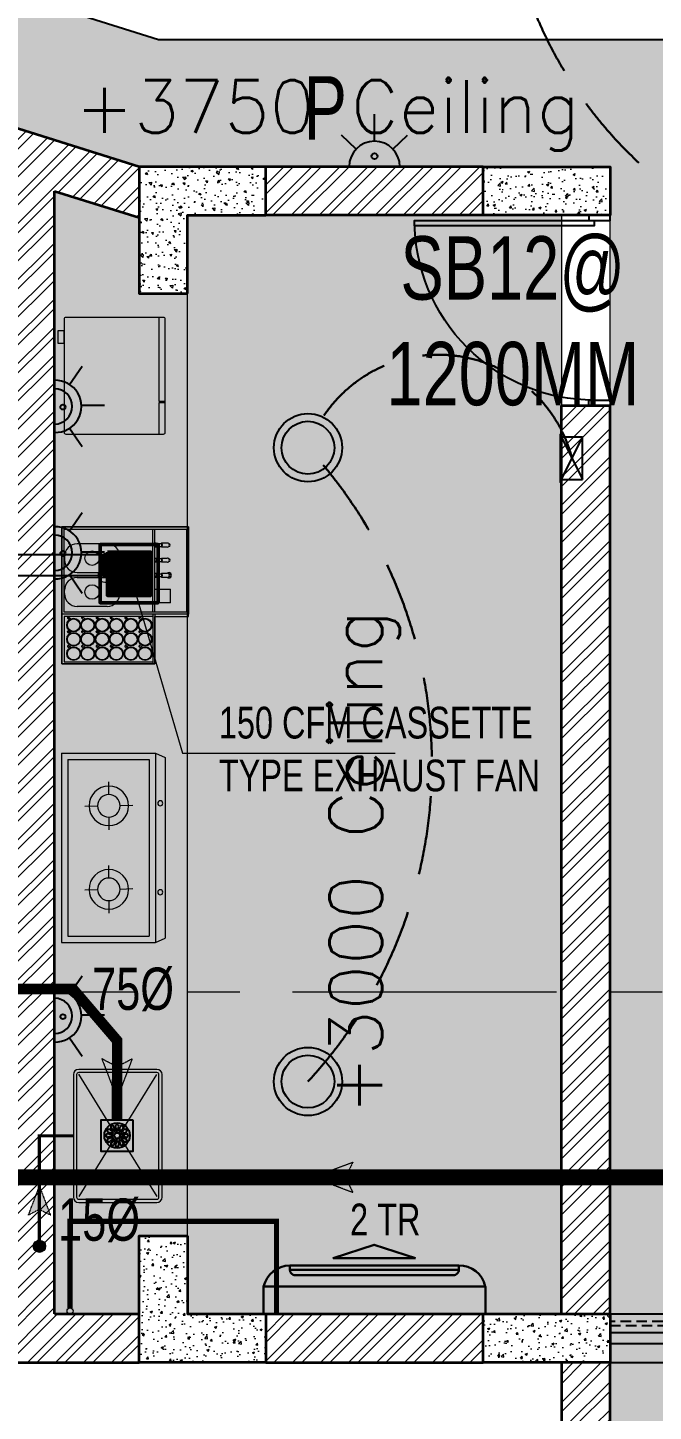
# Model space of a CAD drawing. Header units: millimetres. Extents: x -154478 to 73967, y -24076 to 107303.
# Drawn here: x -56098 to -53135, y 41047 to 47595 of the extents above; entities that cross this region are included whole.
import ezdxf

# ---------------------------------------------------------------- set-up
doc = ezdxf.new("R2010")
doc.units = ezdxf.units.MM
doc.header["$MEASUREMENT"] = 0
for name, pattern in [('CENTERX2', [4, 2.5, -0.5, 0.5, -0.5]), ('DASHED', [0.75, 0.5, -0.25]), ('DASHED2', [0.375, 0.25, -0.125]), ('HIDDEN', [0.375, 0.25, -0.125])]:
    doc.linetypes.add(name, pattern=pattern)
for name, color, linetype, lineweight in [('A--DOOR', 8, 'Continuous', 25), ('A--FURNITURE', 8, 'Continuous', 9), ('AB-HVAC-CASSETTE EXHAUST', 8, 'Continuous', 30), ('CA-ANNO-DIMS', 8, 'Continuous', 15), ('CA-ANNO-TEXT', 8, 'Continuous', 20), ('CA-COLUMN', 8, 'Continuous', 35), ('CA-ELEVATION', 8, 'Continuous', 15), ('CA-GLAZ', 8, 'Continuous', 25), ('CA-HATCH', 8, 'Continuous', 5), ('CA-WALL-EXTR', 8, 'Continuous', 35), ('E_CONTROL', 92, 'HIDDEN', 30), ('HVAC-VENTILATION', 1, 'Continuous', 50), ('M-EQPM', 150, 'Continuous', 30), ('M_DETAIL', 7, 'Continuous', 9), ('M_REF PIPE', 30, 'Continuous', 9), ('P_GRAVITY WATER PIPE', 140, 'DASHED2', 30), ('P_SWP', 30, 'Continuous', 0), ('P_WWP', 84, 'Continuous', 0), ('Railing', 8, 'Continuous', 15)]:
    doc.layers.add(name, color=color, linetype=linetype, lineweight=lineweight)
for name, color, linetype in [('AB-HVAC PVC EXHAUST PIPE', 8, 'Continuous'), ('E_LEGEND', 10, 'Continuous'), ('P_TRAP', 7, 'Continuous'), ('RCP', 5, 'Continuous')]:
    doc.layers.add(name, color=color, linetype=linetype)
doc.styles.add('A-TEXT', font='swisscl.ttf')
doc.styles.add('FIRE TEXT', font='swisscl.ttf')
doc.styles.add('ISO STANDARD', font='simplex.shx')
doc.dimstyles.new('ISO STANDARD', dxfattribs={"dimscale": 100, "dimtxt": 1.25, "dimasz": 1, "dimexe": 0.5, "dimexo": 0.75, "dimgap": 0.25, "dimtad": 0, "dimzin": 9, "dimdsep": 46, "dimtxsty": 'ISO STANDARD', "dimblk": 'OBLIQUE', "dimcen": 0.09, "dimdle": 0.25, "dimclrd": 256, "dimclre": 256, "dimclrt": 256, "dimadec": 0, "dimazin": 2, "dimtfac": 0.09, "dimtofl": 0, "dimtmove": 2, "dimatfit": 0, "dimfxl": 187.5, "dimtolj": 1, "dimtzin": 0, "dimlwd": 9, "dimlwe": 9, "dimarcsym": 2})
pattern_1 = [(45, (34213.11, -5032.12), (-66.29126, 66.29126), []), (45, (34257.31, -5032.12), (-66.29126, 66.29126), [])]

# ---------------------------------------------------------------- blocks, each defined once
blk = doc.blocks.new('C1 - 600 X 230')
at = {"layer": 'CA-HATCH'}
h = blk.add_hatch(dxfattribs=at)
h.set_pattern_fill('AR-CONC', color=256, scale=15, style=0)
h.set_pattern_definition([(50, (-125448.86, -48673.49), (107.58903, -9.41282), [11.25, -123.75]), (355, (-125448.86, -48673.49), (-20.8127, 112.82882), [9, -99]), (100.451444, (-125439.9, -48674.27), (86.77633, 103.416), [9.56103, -105.17132]), (46.1842, (-125448.86, -48643.49), (160.0862, -24.82789), [16.875, -185.625]), (96.63564, (-125435.52, -48645.56), (140.1993, 146.11779), [14.34155, -157.75706]), (351.18416, (-125448.86, -48643.49), (140.1993, 146.1178), [13.5, -148.5]), (21, (-125433.86, -48650.99), (89.53606, -60.392834), [11.25, -123.75]), (326, (-125433.86, -48650.99), (36.4973, 108.77251), [9, -99]), (71.451445, (-125426.4, -48656.02), (126.03336, 48.37967), [9.56103, -105.17132]), (37.5, (-125448.863, -48673.488), (1.823978, 49.934078), [0, -97.8, 0, -100.5, 0, -99.375]), (7.5, (-125448.86, -48673.49), (39.46043, 59.161757), [0, -57.3, 0, -95.55, 0, -37.875]), (327.5, (-125482.312, -48673.488), (80.073365, -3.383231), [0, -37.5, 0, -117, 0, -155.25]), (317.5, (-125497.31, -48673.49), (87.477925, 15.015747), [0, -48.75, 0, -77.7, 0, -110.25])])
h.paths.add_polyline_path([(600, 0), (600, 230), (0, 230), (0, 0)])
at = {"layer": 'CA-COLUMN'}
blk.add_lwpolyline([(0, 230), (600, 230), (600, 0), (0, 0)], close=True, dxfattribs=at)
blk = doc.blocks.new('*U18')
at = {"layer": 'A--DOOR'}
for points in [[(25, 50), (50, 50), (50, 900), (25, 900)], [(0, 75), (25, 75), (25, -25), (0, -25)], [(900, 75), (875, 75), (875, -25), (900, -25)]]:
    blk.add_lwpolyline(points, close=True, dxfattribs=at)
blk.add_lwpolyline([(875, 50, 0.414214), (25, 900, 0.414214)], format="xyb", dxfattribs=at)
blk = doc.blocks.new('C3 - 230 X 600 L SHAPE')
at = {"layer": 'CA-HATCH'}
h = blk.add_hatch(dxfattribs=at)
h.set_pattern_fill('AR-CONC', color=256, scale=15, style=0)
h.set_pattern_definition([(50, (-126611.66, -47953.295), (107.58903, -9.41282), [11.25, -123.75]), (355, (-126611.66, -47953.3), (-20.8127, 112.82882), [9, -99]), (100.451444, (-126602.69, -47954.08), (86.77633, 103.416), [9.56103, -105.17132]), (46.1842, (-126611.66, -47923.3), (160.0862, -24.82789), [16.875, -185.625]), (96.63564, (-126598.32, -47925.36), (140.1993, 146.11779), [14.34155, -157.75706]), (351.18416, (-126611.66, -47923.3), (140.1993, 146.1178), [13.5, -148.5]), (21, (-126596.66, -47930.795), (89.53606, -60.392834), [11.25, -123.75]), (326, (-126596.66, -47930.8), (36.4973, 108.77251), [9, -99]), (71.451445, (-126589.2, -47935.83), (126.03336, 48.37967), [9.56103, -105.17132]), (37.5, (-126611.658, -47953.295), (1.823978, 49.934078), [0, -97.8, 0, -100.5, 0, -99.375]), (7.5, (-126611.66, -47953.295), (39.46043, 59.161757), [0, -57.3, 0, -95.55, 0, -37.875]), (327.5, (-126645.108, -47953.295), (80.073365, -3.383231), [0, -37.5, 0, -117, 0, -155.25]), (317.5, (-126660.11, -47953.295), (87.477925, 15.015747), [0, -48.75, 0, -77.7, 0, -110.25])])
h.paths.add_polyline_path([(0.6, 0.6), (0.6, 370.6), (-229.4, 370.6), (-229.4, -229.4), (370.6, -229.4), (370.6, 0.6)])
at = {"layer": 'CA-COLUMN'}
blk.add_lwpolyline([(0.6, 370.6), (0.6, 0.6), (370.6, 0.6), (370.6, -229.4), (-229.4, -229.4), (-229.4, 370.6)], close=True, dxfattribs=at)
blk = doc.blocks.new('A$C3B302350')
at = {"layer": 'A--FURNITURE', "lineweight": 0}
for points in [[(15.6, 755.7), (552.3, 755.7, -0.414214), (560, 748.1), (560, 284.6, -0.414214), (552.3, 277), (15.6, 277, -0.414214), (8, 284.6), (8, 748.1, -0.414214)], [(8, 284.6), (8, 307.5), (404.4, 307.5), (404.4, 277), (15.6, 277, -0.414214)], [(412, 307.5), (560, 307.5), (560, 284.6, -0.414214), (552.3, 277), (412, 277)]]:
    blk.add_lwpolyline(points, format="xyb", close=True, dxfattribs=at)
blk.add_lwpolyline([(71.2, 784.7), (129.2, 784.7), (129.2, 755.7), (71.2, 755.7)], close=True, dxfattribs=at)
blk = doc.blocks.new('1E1E1E')
at = {"layer": 'A--FURNITURE'}
for p, q in [((3708.7, -2059.5), (3708.7, -1824.5)), ((3708.7, -1824.5), (4148.7, -1824.5)), ((3708.7, -2059.5), (3708.7, -1824.5)), ((4148.7, -1824.5), (3708.7, -1824.5)), ((3718.7, -2059.5), (3718.7, -1824.5)), ((4148.7, -1824.5), (4148.7, -2473)), ((4148.7, -2059.5), (4148.7, -1824.5)), ((4138.7, -1834.5), (3718.7, -1834.5)), ((3775, -1898.6), (3783.5, -1906)), ((3841.8, -1898.6), (3850.3, -1906)), ((3910.9, -1898.7), (3919.4, -1906)), ((3977.7, -1898.7), (3986.2, -1906)), ((4046.4, -1898.7), (4054.9, -1906)), ((4113.2, -1898.7), (4121.7, -1906)), ((4138.7, -2049.5), (4138.7, -1834.5)), ((3779.5, -1911.3), (3766.4, -1903.4)), ((3784.1, -1910.2), (3783.7, -1910.7)), ((3846.3, -1911.4), (3833.2, -1903.4)), ((3850.9, -1910.2), (3850.5, -1910.8)), ((3915.4, -1911.4), (3902.3, -1903.4)), ((3920, -1910.2), (3919.6, -1910.8)), ((3982.2, -1911.4), (3969.1, -1903.4)), ((3986.8, -1910.2), (3986.4, -1910.8)), ((4050.8, -1911.4), (4037.8, -1903.4)), ((4055.4, -1910.2), (4055, -1910.8)), ((4117.7, -1911.4), (4104.6, -1903.4)), ((4122.3, -1910.2), (4121.9, -1910.8)), ((3779.5, -1979.4), (3766.4, -1971.4)), ((3775, -1966.7), (3783.5, -1974)), ((3784.1, -1978.2), (3783.7, -1978.8)), ((3846.3, -1979.4), (3833.2, -1971.4)), ((3841.8, -1966.7), (3850.3, -1974)), ((3850.9, -1978.2), (3850.5, -1978.8)), ((3915.3, -1979.4), (3902.3, -1971.4)), ((3910.9, -1966.7), (3919.4, -1974)), ((3920, -1978.2), (3919.5, -1978.8)), ((3982.2, -1979.4), (3969.1, -1971.4)), ((3977.7, -1966.7), (3986.2, -1974)), ((3986.8, -1978.2), (3986.4, -1978.8)), ((4050.8, -1979.4), (4037.8, -1971.4)), ((4046.3, -1966.7), (4054.8, -1974.1)), ((4055.4, -1978.3), (4055, -1978.8)), ((4117.7, -1979.4), (4104.6, -1971.4)), ((4113.2, -1966.7), (4121.7, -1974.1)), ((4122.3, -1978.3), (4121.9, -1978.8)), ((3548.7, -2472.9), (3548.7, -2059.5)), ((3548.7, -2059.5), (3708.7, -2059.5)), ((3548.7, -2472.9), (3548.7, -2059.5)), ((3548.7, -2059.5), (4148.7, -2059.5)), ((3558.7, -2462.9), (3558.7, -2069.5)), ((3558.7, -2069.5), (3708.7, -2069.5)), ((3558.7, -2462.9), (3558.7, -2069.5)), ((3558.7, -2069.5), (4138.7, -2069.5)), ((3708.7, -2059.5), (4148.7, -2059.5)), ((3708.7, -2069.5), (3708.7, -2462.9)), ((3708.7, -2069.5), (3708.7, -2462.9)), ((3718.7, -2049.5), (4138.7, -2049.5)), ((3718.7, -2069.5), (3718.7, -2462.9)), ((3779.5, -2046.3), (3766.4, -2038.3)), ((3775, -2033.6), (3783.5, -2040.9)), ((3784.1, -2045.1), (3783.7, -2045.7)), ((3846.3, -2046.3), (3833.2, -2038.3)), ((3841.8, -2033.6), (3850.3, -2040.9)), ((3850.9, -2045.1), (3850.5, -2045.7)), ((3915.3, -2046.3), (3902.3, -2038.3)), ((3910.9, -2033.6), (3919.4, -2040.9)), ((3920, -2045.1), (3919.5, -2045.7)), ((3982.2, -2046.3), (3969.1, -2038.3)), ((3977.7, -2033.6), (3986.2, -2041)), ((3986.8, -2045.2), (3986.4, -2045.7)), ((4050.8, -2046.3), (4037.8, -2038.3)), ((4046.3, -2033.6), (4054.8, -2041)), ((4055.4, -2045.2), (4055, -2045.7)), ((4117.7, -2046.3), (4104.6, -2038.3)), ((4113.2, -2033.6), (4121.7, -2041)), ((4122.3, -2045.2), (4121.9, -2045.7)), ((4138.7, -2069.5), (4138.7, -2463)), ((4148.7, -2059.5), (4148.7, -2473)), ((3635.3, -2112.8), (3635.3, -2178.2)), ((3635.3, -2112.8), (3708.7, -2112.8)), ((3708.7, -2112.8), (3708.7, -2178.2)), ((3874.6, -2173), (3874.6, -2157)), ((3934.6, -2097), (4076.7, -2097)), ((4136.7, -2157), (4136.7, -2173)), ((3708.7, -2178.2), (3635.3, -2178.2)), ((3650.3, -2233.8), (3676, -2233.8)), ((3676, -2254), (3650.3, -2254)), ((3677.9, -2236.4), (3702.5, -2236.4)), ((3702.5, -2251.2), (3678, -2251.2)), ((3703.8, -2233.9), (3708.7, -2233.9)), ((3708.7, -2254), (3703.8, -2254)), ((3708.7, -2233.9), (3708.7, -2254)), ((4076.7, -2233), (3934.5, -2233)), ((4076.7, -2257), (3934.5, -2257)), ((3650.3, -2305.3), (3676, -2305.3)), ((3676, -2325.4), (3650.3, -2325.4)), ((3677.9, -2307.8), (3702.5, -2307.8)), ((3702.5, -2322.7), (3677.9, -2322.7)), ((3703.8, -2305.3), (3708.7, -2305.3)), ((3708.7, -2325.5), (3703.8, -2325.5)), ((3708.7, -2305.3), (3708.7, -2325.5)), ((3874.5, -2317), (3874.5, -2333)), ((4136.7, -2333), (4136.7, -2317)), ((3650.3, -2376.7), (3676, -2376.7)), ((3676, -2396.9), (3650.3, -2396.9)), ((3677.9, -2379.3), (3702.5, -2379.3)), ((3702.5, -2394.1), (3677.9, -2394.1)), ((3703.8, -2376.7), (3708.7, -2376.7)), ((3708.7, -2396.9), (3703.8, -2396.9)), ((3708.7, -2376.7), (3708.7, -2396.9)), ((3934.5, -2393), (4076.7, -2393)), ((4148.7, -2473), (3548.7, -2472.9)), ((4148.7, -2473), (3548.7, -2472.9)), ((3708.7, -2462.9), (3558.7, -2462.9)), ((4138.7, -2463), (3558.7, -2462.9))]:
    blk.add_line(p, q, dxfattribs=at)
blk.add_lwpolyline([(4148.7, -1824.5), (3708.7, -1824.5), (3708.7, -2049.5), (3548.7, -2049.5), (3548.7, -2472.9), (4148.7, -2473)], close=True, dxfattribs=at)
for centre, radius in [((3755.3, -1873.2), 32.5), ((3755.3, -1873.2), 29.5), ((3822.1, -1873.2), 32.5), ((3822.1, -1873.2), 29.5), ((3891.2, -1873.2), 32.5), ((3891.2, -1873.2), 29.5), ((3958, -1873.2), 32.5), ((3958, -1873.2), 29.5), ((4026.6, -1873.2), 32.5), ((4026.6, -1873.2), 29.5), ((4093.5, -1873.2), 32.5), ((4093.5, -1873.2), 29.5), ((3755.3, -1941.2), 32.5), ((3755.3, -1941.2), 29.5), ((3822.1, -1941.2), 32.5), ((3822.1, -1941.2), 29.5), ((3891.2, -1941.2), 32.5), ((3891.2, -1941.2), 29.5), ((3958, -1941.2), 32.5), ((3958, -1941.2), 29.5), ((4026.6, -1941.2), 32.5), ((4026.6, -1941.2), 29.5), ((4093.5, -1941.2), 32.5), ((4093.5, -1941.2), 29.5), ((3755.3, -2008.1), 32.5), ((3755.3, -2008.1), 29.5), ((3822.1, -2008.1), 32.5), ((3822.1, -2008.1), 29.5), ((3891.1, -2008.1), 32.5), ((3891.1, -2008.1), 29.5), ((3958, -2008.1), 32.5), ((3958, -2008.1), 29.5), ((4026.6, -2008.1), 32.5), ((4026.6, -2008.1), 29.5), ((4093.5, -2008.1), 32.5), ((4093.5, -2008.1), 29.5), ((4005.7, -2165), 34.4), ((4005.7, -2325), 34.4)]:
    blk.add_circle(centre, radius, dxfattribs=at)
for centre, radius, start, end in [((3781.3, -1908.9), 3, 233.0925, 323.0925), ((3781.7, -1908.4), 3, 323.0925, 53.0925), ((3848.1, -1909), 3, 233.0925, 323.0925), ((3848.5, -1908.4), 3, 323.0925, 53.0925), ((3917.2, -1909), 3, 233.0925, 323.0925), ((3917.6, -1908.4), 3, 323.0925, 53.0925), ((3984, -1909), 3, 233.0925, 323.0925), ((3984.4, -1908.4), 3, 323.0925, 53.0925), ((4052.6, -1909), 3, 233.0925, 323.0925), ((4053, -1908.4), 3, 323.0925, 53.0925), ((4119.5, -1909), 3, 233.0925, 323.0925), ((4119.9, -1908.4), 3, 323.0925, 53.0925), ((3781.3, -1977), 3, 233.0925, 323.0925), ((3781.7, -1976.4), 3, 323.0925, 53.0925), ((3848.1, -1977), 3, 233.0925, 323.0925), ((3848.5, -1976.4), 3, 323.0925, 53.0925), ((3917.2, -1977), 3, 233.0925, 323.0925), ((3917.6, -1976.4), 3, 323.0925, 53.0925), ((3984, -1977), 3, 233.0925, 323.0925), ((3984.4, -1976.4), 3, 323.0925, 53.0925), ((4052.6, -1977), 3, 233.0925, 323.0925), ((4053, -1976.5), 3, 323.0925, 53.0925), ((4119.5, -1977), 3, 233.0925, 323.0925), ((4119.9, -1976.5), 3, 323.0925, 53.0925), ((3781.3, -2043.9), 3, 233.0925, 323.0925), ((3781.7, -2043.3), 3, 323.0925, 53.0925), ((3848.1, -2043.9), 3, 233.0925, 323.0925), ((3848.5, -2043.3), 3, 323.0925, 53.0925), ((3917.1, -2043.9), 3, 233.0925, 323.0925), ((3917.6, -2043.3), 3, 323.0925, 53.0925), ((3984, -2043.9), 3, 233.0925, 323.0925), ((3984.4, -2043.4), 3, 323.0925, 53.0925), ((4052.6, -2043.9), 3, 233.0925, 323.0925), ((4053, -2043.4), 3, 323.0925, 53.0925), ((4119.5, -2043.9), 3, 233.0925, 323.0925), ((4119.9, -2043.4), 3, 323.0925, 53.0925), ((3934.6, -2157), 60, 89.99444, 179.99444), ((4076.7, -2157), 60, 359.99444, 89.99444), ((3934.6, -2173), 60, 179.99444, 269.99444), ((3943.7, -2245), 34.4, 25.85798, 147.34765), ((4076.7, -2173), 60, 269.99444, 359.99444), ((3642.7, -2243.9), 12.7, 52.77605, 307.21283), ((3642.7, -2243.9), 6.67, 89.99444, 269.99444), ((3649.1, -2243.9), 9.67, 89.99444, 269.99444), ((3934.5, -2317), 60, 89.99444, 179.99444), ((3943.7, -2245), 34.4, 152.41814, 207.57073), ((3943.7, -2245), 34.4, 212.64123, 334.1309), ((3943.7, -2245), 34.4, 339.56929, 20.41959), ((4076.7, -2317), 60, 359.99444, 89.99444), ((3642.7, -2315.4), 6.67, 89.99444, 269.99444), ((3649.1, -2315.4), 9.67, 89.99444, 269.99444), ((3934.5, -2333), 60, 179.99444, 269.99444), ((4076.7, -2333), 60, 269.99444, 359.99444), ((3642.7, -2386.8), 6.67, 89.99444, 269.99444), ((3649.1, -2386.8), 9.67, 89.99444, 269.99444)]:
    blk.add_arc(centre, radius, start, end, dxfattribs=at)
for centre, major_axis, ratio, start_param, end_param in [((3676, -2243.9), (0, 10.1), 0.276291, -0.730573, 3.902613), ((3677.9, -2243.8), (-0.03, 7.41), 0.277766, -0.002337, 3.141593), ((3703.8, -2243.9), (0.4, 10.3), 0.199704, 0.200227, 3.341819), ((3676, -2315.4), (0, 10.1), 0.276291, -0.730573, 3.902613), ((3677.9, -2315.3), (-0.03, 7.41), 0.277766, -0.002337, 3.141593), ((3703.8, -2315.4), (0.4, 10.3), 0.199704, 0.200227, 3.341819), ((3676, -2386.8), (0, 10.1), 0.276291, -0.730573, 3.902613), ((3677.9, -2386.7), (-0.03, 7.41), 0.277766, -0.002337, 3.141593), ((3703.8, -2386.8), (0.4, 10.3), 0.199704, 0.200227, 3.341819)]:
    blk.add_ellipse(centre, major_axis=major_axis, ratio=ratio, start_param=start_param, end_param=end_param, dxfattribs=at)
blk = doc.blocks.new('GAS TOP')
at = {"layer": 'A--FURNITURE', "color": 18, "true_color": 0x000000}
for p, q in [((-91509.3, 47912.7), (-91509.3, 47467.4)), ((-91509.3, 47912.7), (-90612.8, 47912.7)), ((-91479.3, 47882.7), (-91479.3, 47497.4)), ((-91479.3, 47882.7), (-90642.8, 47882.7)), ((-90642.8, 47882.7), (-90642.8, 47497.4)), ((-90612.8, 47912.7), (-90612.8, 47467.4)), ((-91257.9, 47742.1), (-91256.1, 47802)), ((-90862.8, 47742.1), (-90861, 47802)), ((-91312.8, 47689.1), (-91372.7, 47689.4)), ((-91206.2, 47688.6), (-91146.3, 47688.3)), ((-90917.7, 47689.1), (-90977.6, 47689.4)), ((-90811.1, 47688.6), (-90751.2, 47688.3)), ((-91261.1, 47635.6), (-91262.9, 47575.7)), ((-90866, 47635.6), (-90867.8, 47575.7)), ((-91479.3, 47497.4), (-90642.8, 47497.4)), ((-91509.3, 47467.4), (-90612.8, 47467.4)), ((-91509.3, 47467.4), (-91488.5, 47421.9)), ((-91488.5, 47421.9), (-90633.6, 47421.9)), ((-90612.8, 47467.4), (-90633.6, 47421.9))]:
    blk.add_line(p, q, dxfattribs=at)
for centre, radius in [((-91259.5, 47688.8), 93.6), ((-91259.5, 47688.8), 53.3), ((-90864.4, 47688.8), 93.6), ((-90864.4, 47688.8), 53.3), ((-91271.6, 47445.3), 11.9), ((-90850.5, 47445.3), 11.9)]:
    blk.add_circle(centre, radius, dxfattribs=at)
blk = doc.blocks.new('Sliding Door')
at = {"layer": 'CA-GLAZ'}
for points in [[(45748.2, 55077.4), (46848.2, 55077.4), (46848.2, 55027.4), (45748.2, 55027.4)], [(49748.2, 55077.4), (48648.2, 55077.4), (48648.2, 55027.4), (49748.2, 55027.4)], [(46848.2, 55007.4), (47748.2, 55007.4), (47748.2, 54957.4), (46848.2, 54957.4)], [(48648.2, 55007.4), (47748.2, 55007.4), (47748.2, 54957.4), (48648.2, 54957.4)]]:
    blk.add_lwpolyline(points, close=True, dxfattribs=at)
at = {"layer": 'CA-GLAZ', "color": 7, "linetype": 'DASHED', "ltscale": 100}
blk.add_lwpolyline([(45748.2, 54992.4), (49748.2, 54992.4), (49748.2, 54972.4), (45748.2, 54972.4)], close=True, dxfattribs=at)
blk = doc.blocks.new('PP')
for p, q in [((-0.28, 6.77), (-0.28, 12.62)), ((-5.51, 3.8), (-10.17, 6.97)), ((5.51, 3.8), (10.17, 6.97)), ((-6.58, 0), (6.58, 0))]:
    blk.add_line(p, q)
blk.add_circle((0.18, 2.13), 0.637)
for centre, radius, start, end in [((0, 0.19), 6.59, 358.3781, 181.6219), ((0, 0), 4.46, 0, 180)]:
    blk.add_arc(centre, radius, start, end)
blk = doc.blocks.new('P')
for p, q in [((0, 3.2), (0, 6.59)), ((-2.31, 2.21), (-4.14, 3.96)), ((2.31, 2.21), (4.14, 3.96)), ((-3.2, 0), (3.2, 0))]:
    blk.add_line(p, q)
blk.add_circle((0, 1.32), 0.377)
blk.add_arc((0, 0), 3.2, 0, 180)
blk = doc.blocks.new('SB')
at = {"color": 6}
for p, q in [((4, 0), (-4, -4)), ((-4, 0), (4, -4))]:
    blk.add_line(p, q, dxfattribs=at)
for points in [[(-4.5, 0), (4.5, 0), (4.5, 0.25), (-4.5, 0.25)], [(-4, -4), (4, -4), (4, 0), (-4, 0)]]:
    blk.add_lwpolyline(points, close=True)
blk = doc.blocks.new('A$C0F4D2584')
at = {"layer": 'P_TRAP', "linetype": 'Continuous'}
for p, q in [((-23.3, 3, 0), (-43.8, 8.1, 0)), ((-21.7, 9.1, 0), (-42, 14.9, 0)), ((-18.7, 14.3, 0), (-33.9, 28.9, 0)), ((-14.3, 18.7, 0), (-28.9, 33.9, 0)), ((-9.1, 21.7, 0), (-14.9, 42, 0)), ((-3, 23.3, 0), (-8.1, 43.8, 0)), ((3, 23.3, 0), (8.1, 43.8, 0)), ((9.1, 21.7, 0), (14.9, 42, 0)), ((14.3, 18.7, 0), (28.9, 33.9, 0)), ((18.7, 14.3, 0), (33.9, 28.9, 0)), ((21.7, 9.1, 0), (42, 14.9, 0)), ((23.3, 3, 0), (43.8, 8.1, 0)), ((-23.3, -3, 0), (-43.8, -8.1, 0)), ((-21.7, -9.1, 0), (-42, -14.9, 0)), ((-18.7, -14.3, 0), (-33.9, -28.9, 0)), ((-14.3, -18.7, 0), (-28.9, -33.9, 0)), ((-9.1, -21.7, 0), (-14.9, -42, 0)), ((-3, -23.3, 0), (-8.1, -43.8, 0)), ((3, -23.3, 0), (8.1, -43.8, 0)), ((9.1, -21.7, 0), (14.9, -42, 0)), ((14.3, -18.7, 0), (28.9, -33.9, 0)), ((18.7, -14.3, 0), (33.9, -28.9, 0)), ((21.7, -9.1, 0), (42, -14.9, 0)), ((23.3, -3, 0), (43.8, -8.1, 0))]:
    blk.add_line(p, q, dxfattribs=at)
at = {"layer": 'P_TRAP', "linetype": 'Continuous', "extrusion": (-1.52615e-09, -9.63607e-11, 1), "elevation": 0}
blk.add_lwpolyline([(75, 75), (75, -75), (-75, -75), (-75, 75)], close=True, dxfattribs=at)
at = {"layer": 'P_TRAP', "linetype": 'Continuous'}
for radius in [60.2, 13.4]:
    blk.add_circle((0, 0), radius, dxfattribs=at)
for centre, radius, start, end in [((-44.1, 0), 8.07, 88.30037, 271.69963), ((-38.2, 22), 8.07, 58.30037, 241.69963), ((-22, 38.2), 8.07, 28.30037, 211.69963), ((-24.3, 0), 3.18, 279.04009, 80.95991), ((-21.1, 12.2), 3.18, 249.04009, 50.95991), ((-12.2, 21.1), 3.18, 219.04009, 20.95991), ((0, 44.1), 8.07, 358.30037, 181.69963), ((0, 24.3), 3.18, 189.04009, 350.95991), ((12.2, 21.1), 3.18, 159.04009, 320.95991), ((22, 38.2), 8.07, 328.30037, 151.69963), ((21.1, 12.2), 3.18, 129.04009, 290.95991), ((24.3, 0), 3.18, 99.04009, 260.95991), ((38.2, 22), 8.07, 298.30037, 121.69963), ((44.1, 0), 8.07, 268.30037, 91.69963), ((-38.2, -22), 8.07, 118.30037, 301.69963), ((-22, -38.2), 8.07, 148.30037, 331.69963), ((-21.1, -12.2), 3.18, 309.04009, 110.95991), ((-12.2, -21.1), 3.18, 339.04009, 140.95991), ((0, -44.1), 8.07, 178.30037, 1.69963), ((0, -24.3), 3.18, 9.04009, 170.95991), ((12.2, -21.1), 3.18, 39.04009, 200.95991), ((22, -38.2), 8.07, 208.30037, 31.69963), ((21.1, -12.2), 3.18, 69.04009, 230.95991), ((38.2, -22), 8.07, 238.30037, 61.69963)]:
    blk.add_arc(centre, radius, start, end, dxfattribs=at)
blk = doc.blocks.new('WASTE WATER ARROW')
at = {"ltscale": 0.025}
blk.add_hatch(color=256, dxfattribs=at).paths.add_polyline_path([(481737.16, -256822.52), (481729.92, -256825.26), (481737.16, -256828), (481735.75, -256825.26)])
at = {"color": 7, "linetype": 'ByBlock', "lineweight": 5, "ltscale": 0.025}
blk.add_lwpolyline([(481737.16, -256822.52), (481729.92, -256825.26), (481737.16, -256828), (481735.75, -256825.26)], close=True, dxfattribs=at)
blk = doc.blocks.new('_Oblique')
at = {"color": 0, "linetype": 'ByBlock', "lineweight": -2}
blk.add_line((-0.5, -0.5), (0.5, 0.5), dxfattribs=at)
blk = doc.blocks.new('SPLIT AC 1.5 TO 2 TR')
at = {"layer": 'M-EQPM'}
for points in [[(-525, 0), (525, 0)], [(-525, 0), (-525, -130.1)], [(525, 0), (525, -130.1)], [(-525, -130.1), (525, -130.1)], [(-399.4, -208.4), (400.6, -208.4)], [(400.6, -229.7), (-399.4, -229.7)], [(-194.2, -264.8), (195.7, -264.8), (0.9, -327.4), (-194.2, -264.8)]]:
    blk.add_lwpolyline(points, dxfattribs=at)
blk.add_lwpolyline([(400.6, -229.7), (400.6, -208.4, 0.414214), (375.6, -183.4), (-374.4, -183.4, 0.414214), (-399.4, -208.4), (-399.4, -229.7)], format="xyb", dxfattribs=at)
for centre, radius, start, end in [((-401.9, -104.4), 125.3, 191.82599, 271.17035), ((397.2, -98), 131.8, 271.53464, 345.88497)]:
    blk.add_arc(centre, radius, start, end, dxfattribs=at)
blk = doc.blocks.new('A$Cf6b1ae6c')
at = {"layer": 'HVAC-VENTILATION', "color": 1}
for points in [[(125.8, -137.5), (-149.2, -137.5), (-149.2, 137.5), (125.8, 137.5), (125.8, -137.5)], [(90.8, -102.5), (-114.2, -102.5), (-114.2, 102.5), (90.8, 102.5), (90.8, -102.5)], [(90.8, -12.5), (-114.2, -12.5), (-114.2, 0), (90.8, 0), (90.8, 12.5), (-114.2, 12.5), (-114.2, 25), (90.8, 25), (90.8, 37.5), (-114.2, 37.5), (-114.2, 50), (90.8, 50), (90.8, 62.5), (-114.2, 62.5), (-114.2, 75), (90.8, 75), (90.8, 87.5), (-114.2, 87.5), (-114.2, 100), (90.8, 100)], [(90.8, -89.2), (107.1, -89.2), (107.1, 10.8), (90.8, 10.8)], [(90.8, -100), (-114.2, -100), (-114.2, -87.5), (90.8, -87.5), (90.8, -75), (-114.2, -75), (-114.2, -62.5), (90.8, -62.5), (90.8, -50), (-114.2, -50), (-114.2, -37.5), (90.8, -37.5), (90.8, -25), (-114.2, -25)]]:
    blk.add_lwpolyline(points, dxfattribs=at)
at = {"layer": 'HVAC-VENTILATION', "color": 3}
for centre, radius in [((-14.4, 0), 87.5), ((-11.7, 0), 0.539)]:
    blk.add_circle(centre, radius, dxfattribs=at)
blk = doc.blocks.new('A$Cb00ee4e1')
at = {"layer": 'CA-ANNO-DIMS', "color": 4}
for centre, radius in [((570, -1100), 161.4), ((570, -1100), 125), ((570, -4100), 161.4), ((570, -4100), 125)]:
    blk.add_circle(centre, radius, dxfattribs=at)

msp = doc.modelspace()

# ---------------------------------------------------------------- hatches: boundary and pattern name
at = {"layer": 'CA-HATCH', "transparency": 33554687}
h = msp.add_hatch(dxfattribs=at)
h.set_pattern_fill('ANSI32', color=256, scale=250)
h.set_pattern_definition([(45, (111977.9, -5032.12), (-66.29126, 66.29126), []), (45, (112022.1, -5032.12), (-66.29126, 66.29126), [])])
h.paths.add_polyline_path([(-56200.445, 47135.398), (-56269.397, 46915.977), (-56200.445, 46894.31), (-56200.445, 41507.426), (-59200.445, 41507.426), (-59200.445, 41277.426), (-58370.445, 41277.426), (-55570.445, 41277.426), (-55570.445, 41507.426), (-55971.012, 41506.859), (-55970.445, 46822.034), (-55570.445, 46696.337), (-55570.445, 46937.426)])
h = msp.add_hatch(dxfattribs=at)
h.set_pattern_fill('ANSI32', color=256, scale=250)
h.set_pattern_definition(pattern_1)
h.paths.add_polyline_path([(-53940.445, 46937.426), (-54970.445, 46937.426), (-54970.445, 46707.426), (-53940.445, 46707.426)])
h = msp.add_hatch(dxfattribs=at)
h.set_pattern_fill('ANSI32', color=256, scale=250)
h.set_pattern_definition(pattern_1)
h.paths.add_polyline_path([(-53340.445, 45807.426), (-53570.445, 45807.426), (-53570.445, 41507.426), (-53340.445, 41507.426)])
h = msp.add_hatch(dxfattribs=at)
h.set_pattern_fill('ANSI32', color=256, scale=250)
h.set_pattern_definition(pattern_1)
h.paths.add_polyline_path([(-53940.445, 41507.426), (-54970.445, 41507.426), (-54970.445, 41277.426), (-53940.445, 41277.426)])
h = msp.add_hatch(dxfattribs=at)
h.set_pattern_fill('ANSI32', color=256, scale=250)
h.set_pattern_definition([(45, (-95287.94, 22440.385), (-66.29126, 66.29126), []), (45, (-95243.74, 22440.385), (-66.29126, 66.29126), [])])
h.paths.add_polyline_path([(-53340.445, 41277.426), (-53570.445, 41277.426), (-53570.445, 40977.426), (-53340.445, 40977.426)])
at = {"layer": 'P_GRAVITY WATER PIPE', "linetype": 'ByBlock', "lineweight": 0}
h = msp.add_hatch(dxfattribs=at)
h.set_pattern_fill('ANSI38', color=256, scale=30, angle=495, style=0)
h.set_pattern_definition([(180, (-64845.3134, -266310.0786), (-2e-15, -3.75), []), (270, (-64845.3134, -266310.0786), (3.75, -7.5), [9.375, -5.625])])
edge = h.paths.add_edge_path()
edge.add_arc((-56042.07, 41827.601), 25, 450, 810)
at = {"layer": 'RCP', "transparency": 33554495}
h = msp.add_hatch(color=256, dxfattribs=at)
h.dxf.hatch_style = 1
h.paths.add_polyline_path([(-49940.445, 47537.426), (-49940.445, 16727.426), (-52740.445, 16727.426), (-52740.445, 47537.426), (-55478.392, 47537.426), (-58822.373, 48588.244), (-57747.614, 52008.412), (-53717.847, 54337.426), (-48963.044, 54337.426), (-44933.277, 52008.412), (-43858.518, 48588.244), (-47202.499, 47537.426)], flags=16)
h.paths.add_polyline_path([(-53340.445, 16127.426), (-53340.445, 46937.426), (-55570.445, 46937.426), (-59574.649, 48195.713), (-58250.016, 52411.049), (-53878.761, 54937.426), (-48802.129, 54937.426), (-44430.875, 52411.049), (-43106.242, 48195.713), (-47110.445, 46937.426), (-49340.445, 46937.426), (-49340.445, 16127.426)])
h.paths.add_polyline_path([(-52890.445, 46937.426), (-52890.445, 41864.724), (-53040.445, 41864.724), (-53040.445, 46937.426)], flags=16)
h.paths.add_polyline_path([(-49790.445, 46937.426), (-49790.445, 41864.724), (-49640.445, 41864.724), (-49640.445, 46937.426)], flags=16)
h.paths.add_polyline_path([(-55935.583, 46951.075), (-53203.44, 46951.075), (-53203.44, 47409.408), (-55935.583, 47409.408)], flags=24)
h.paths.add_polyline_path([(-49633.216, 46951.075), (-46901.074, 46951.075), (-46901.074, 47409.408), (-49633.216, 47409.408)], flags=24)
h.paths.add_polyline_path([(-52800.115, 27604.137), (-52800.115, 30336.28), (-53258.448, 30336.28), (-53258.448, 27604.137)], flags=24)
h.paths.add_polyline_path([(-49426.233, 27604.137), (-49426.233, 30336.28), (-49884.567, 30336.28), (-49884.567, 27604.137)], flags=24)
at = {"layer": 'RCP', "true_color": 0xfecc66, "transparency": 33554495}
h = msp.add_hatch(color=31, dxfattribs=at)
h.dxf.hatch_style = 1
h.paths.add_polyline_path([(-55970.445, 46822.034), (-55570.445, 46696.337), (-55570.445, 46337.426), (-55340.445, 46337.426), (-55340.445, 46707.426), (-53570.445, 46707.426), (-53570.445, 41507.426), (-55340.445, 41507.426), (-55340.445, 41877.426), (-55570.445, 41877.426), (-55570.445, 41507.426), (-55970.445, 41507.426)])
h.paths.add_polyline_path([(-54272.886, 42388.879), (-54272.886, 45121.022), (-54731.22, 45121.022), (-54731.22, 42388.879)], flags=24)

# ---------------------------------------------------------------- linework, layer by layer
at = {"layer": 'A--FURNITURE'}
msp.add_line((-55340.445, 41877.426), (-55340.445, 46337.426), dxfattribs=at)
for points in [[(-55881.012, 42640.222), (-55881.012, 42060.222, 0.41421356), (-55856.012, 42035.222), (-55486.012, 42035.222, 0.41421356), (-55461.012, 42060.222), (-55461.012, 42640.222, 0.41421356), (-55486.012, 42665.222), (-55856.012, 42665.222, 0.41421356)], [(-55866.012, 42640.222), (-55866.012, 42060.222, 0.41421356), (-55856.012, 42050.222), (-55486.012, 42050.222, 0.41421356), (-55476.012, 42060.222), (-55476.012, 42640.222, 0.41421356), (-55486.012, 42650.222), (-55856.012, 42650.222, 0.41421356)]]:
    msp.add_lwpolyline(points, format="xyb", close=True, dxfattribs=at)
for points in [[(-55690.58, 42375.362), (-55856.012, 42642.622)], [(-55651.445, 42372.962), (-55486.012, 42640.222)], [(-55690.58, 42329.881), (-55856.012, 42062.622)], [(-55651.445, 42329.881), (-55486.012, 42062.622)]]:
    msp.add_lwpolyline(points, dxfattribs=at)
msp.add_circle((-55671.012, 42352.622), 30, dxfattribs=at)
at = {"layer": 'AB-HVAC PVC EXHAUST PIPE'}
for points in [[(-55736.352, 45100.344), (-56200.445, 45100.334)], [(-55736.352, 45000.344), (-56200.445, 45000.355)]]:
    msp.add_lwpolyline(points, dxfattribs=at)
at = {"layer": 'CA-ANNO-TEXT', "linetype": 'CENTERX2', "ltscale": 500}
msp.add_line((-66843.181, 43032.426), (-35837.71, 43032.426), dxfattribs=at)
at = {"layer": 'CA-ELEVATION'}
for points in [[(-53340.445, 16127.426), (-53340.445, 46937.426), (-55570.445, 46937.426), (-59574.649, 48195.713), (-58250.016, 52411.049), (-53878.761, 54937.426), (-48802.129, 54937.426), (-44430.875, 52411.049), (-43106.242, 48195.713), (-47110.445, 46937.426), (-49340.445, 46937.426), (-49340.445, 16127.426), (-53340.445, 16127.426)], [(-55970.445, 46822.034), (-55570.445, 46696.337), (-55570.445, 46337.426), (-55340.445, 46337.426), (-55340.445, 46707.426), (-53570.445, 46707.426), (-53570.445, 41507.426), (-55340.445, 41507.426), (-55340.445, 41877.426), (-55570.445, 41877.426), (-55570.445, 41507.426), (-55970.445, 41507.426), (-55970.445, 46822.034)]]:
    msp.add_lwpolyline(points, dxfattribs=at)
at = {"layer": 'CA-WALL-EXTR', "ltscale": 100}
for p, q in [((-53940.445, 46937.426), (-54970.445, 46937.426)), ((-53940.445, 46707.426), (-54970.445, 46707.426)), ((-53570.445, 41507.426), (-53570.445, 45807.426)), ((-53340.445, 41507.426), (-53340.445, 45807.426)), ((-55970.445, 41507.426), (-55570.445, 41507.426)), ((-59200.445, 41277.426), (-55570.445, 41277.426))]:
    msp.add_line(p, q, dxfattribs=at)
at = {"layer": 'CA-WALL-EXTR'}
for p, q in [((-55970.445, 41507.426), (-55970.445, 46822.034)), ((-53570.445, 45807.426), (-53340.445, 45807.426)), ((-54970.445, 41507.426), (-53940.445, 41507.426)), ((-54970.445, 41277.426), (-53940.445, 41277.426))]:
    msp.add_line(p, q, dxfattribs=at)
for points in [[(-55570.445, 46937.426), (-56200.445, 47135.398)], [(-55970.445, 46822.034), (-55570.445, 46696.337)]]:
    msp.add_lwpolyline(points, dxfattribs=at)
at = {"layer": 'CA-WALL-EXTR', "ltscale": 100}
msp.add_lwpolyline([(-53570.445, 41277.426), (-53570.445, 40977.426), (-53340.445, 40977.426), (-53340.445, 41277.426)], dxfattribs=at)
at = {"layer": 'E_CONTROL', "ltscale": 1500}
for centre, radius, start, end in [((-51831.138, 48431.223), 2015.246, 184.3995924, 284.0926331), ((-54152.962, 45394.507), 653.162, 14.4438955, 160.9748844), ((-56395.227, 44107.426), 2211.315, 317.2867657, 42.7132343)]:
    msp.add_arc(centre, radius, start, end, dxfattribs=at)
at = {"layer": 'E_LEGEND'}
for centre, radius in [((-54770.445, 45607.426), 161.423), ((-54770.445, 45607.426), 125), ((-54770.445, 42607.426), 161.423), ((-54770.445, 42607.426), 125)]:
    msp.add_circle(centre, radius, dxfattribs=at)
at = {"layer": 'HVAC-VENTILATION', "color": 1, "lineweight": -3}
for points in [[(-55755.103, 45148.614), (-55480.104, 45148.614), (-55480.104, 44873.615), (-55755.103, 44873.615), (-55755.103, 45148.614)], [(-55720.103, 45100.344), (-55736.352, 45100.344), (-55736.352, 45000.344), (-55720.103, 45000.344)], [(-55720.103, 45113.614), (-55515.103, 45113.614), (-55515.103, 44908.615), (-55720.103, 44908.615), (-55720.103, 45113.614)], [(-55720.102, 45111.113), (-55515.103, 45111.113), (-55515.103, 45098.613), (-55720.102, 45098.613), (-55720.102, 45086.113), (-55515.103, 45086.113), (-55515.103, 45073.613), (-55720.102, 45073.613), (-55720.102, 45061.113), (-55515.103, 45061.113), (-55515.103, 45048.613), (-55720.102, 45048.613), (-55720.102, 45036.113), (-55515.103, 45036.113)], [(-55720.102, 45023.614), (-55515.103, 45023.614), (-55515.103, 45011.114), (-55720.102, 45011.114), (-55720.102, 44998.614), (-55515.103, 44998.614), (-55515.103, 44986.114), (-55720.102, 44986.114), (-55720.102, 44973.614), (-55515.103, 44973.614), (-55515.103, 44961.114), (-55720.102, 44961.114), (-55720.102, 44948.614), (-55515.103, 44948.614), (-55515.103, 44936.114), (-55720.102, 44936.114), (-55720.102, 44923.614), (-55515.103, 44923.614), (-55515.103, 44911.114), (-55720.102, 44911.114)]]:
    msp.add_lwpolyline(points, dxfattribs=at)
at = {"layer": 'HVAC-VENTILATION', "color": 3, "lineweight": -3}
for centre, radius in [((-55614.91, 45011.114), 87.5), ((-55617.604, 45011.114), 0.539)]:
    msp.add_circle(centre, radius, dxfattribs=at)
at = {"layer": 'M_REF PIPE', "const_width": 25}
msp.add_lwpolyline([(-55896.626, 41536.283), (-55896.626, 41946.21), (-54919.479, 41946.21), (-54919.479, 41507.426)], dxfattribs=at)
at = {"layer": 'M_REF PIPE'}
msp.add_circle((-55896.626, 41521.855), 14.428, dxfattribs=at)
at = {"layer": 'P_GRAVITY WATER PIPE', "lineweight": 30, "ltscale": 300, "const_width": 15}
msp.add_lwpolyline([(-56042.07, 41856.601), (-56042.07, 42350.222), (-55881.012, 42350.222)], dxfattribs=at)
at = {"layer": 'P_GRAVITY WATER PIPE', "linetype": 'ByBlock', "lineweight": 0}
for radius in [29, 25]:
    msp.add_circle((-56042.07, 41827.601), radius, dxfattribs=at)
at = {"layer": 'P_SWP', "linetype": 'HIDDEN', "lineweight": 0, "ltscale": 500, "const_width": 75}
msp.add_lwpolyline([(-46306.815, 42154.026), (-56374.076, 42154.026)], dxfattribs=at)
at = {"layer": 'P_WWP', "linetype": 'HIDDEN', "lineweight": 0, "ltscale": 500, "const_width": 50}
msp.add_lwpolyline([(-56330.445, 43045.637), (-55883.118, 43045.637), (-55674.087, 42801.41), (-55674.207, 42426.923)], dxfattribs=at)
at = {"layer": 'RCP'}
for p, q in [((-53340.445, 41507.426), (-49340.445, 41507.426)), ((-53340.445, 41277.426), (-49340.445, 41277.426))]:
    msp.add_line(p, q, dxfattribs=at)
msp.add_lwpolyline([(-49940.445, 47537.426), (-49940.445, 16727.426), (-52740.445, 16727.426), (-52740.445, 47537.426), (-55478.392, 47537.426), (-58822.373, 48588.244), (-57747.614, 52008.412), (-53717.847, 54337.426), (-48963.044, 54337.426), (-44933.277, 52008.412), (-43858.518, 48588.244), (-47202.499, 47537.426)], close=True, dxfattribs=at)

# ---------------------------------------------------------------- block references
at = {"layer": 'A--DOOR', "xscale": -1, "rotation": 90}
msp.add_blockref('*U18', (-53365.445, 46707.426), dxfattribs=at)
at = {"layer": 'A--FURNITURE', "xscale": -1, "rotation": 90}
for name, p in [('A$C3B302350', (-55169.437, 46231.802)), ('GAS TOP', (-8024.625, -47347.298))]:
    msp.add_blockref(name, p, dxfattribs=at)
at = {"layer": 'A--FURNITURE', "extrusion": (5.91346e-05, 2.48963e-19, 1), "rotation": 180.0081318275491}
msp.add_blockref('1E1E1E', (-51786.416, 42760.132, -3.272), dxfattribs=at)
at = {"layer": 'AB-HVAC-CASSETTE EXHAUST', "color": 6, "rotation": 180}
msp.add_blockref('A$Cf6b1ae6c', (-55629.291, 45011.114), dxfattribs=at)
at = {"layer": 'CA-COLUMN', "xscale": -1, "rotation": 180}
msp.add_blockref('C3 - 230 X 600 L SHAPE', (-55341.012, 46707.993), dxfattribs=at)
at = {"layer": 'CA-COLUMN'}
for name, p in [('C1 - 600 X 230', (-53940.445, 46707.426)), ('C3 - 230 X 600 L SHAPE', (-55341.012, 41506.859)), ('C1 - 600 X 230', (-53940.445, 41277.426))]:
    msp.add_blockref(name, p, dxfattribs=at)
at = {"layer": 'CA-ELEVATION', "xscale": -1, "rotation": 180}
msp.add_blockref('Sliding Door', (-99088.663, 96444.852), dxfattribs=at)
at = {"layer": 'E_LEGEND', "xscale": 37.61555677443229, "yscale": 37.61555677443229, "zscale": 37.61555677443229}
msp.add_blockref('P', (-54455.445, 46937.426), dxfattribs=at)
at = {"layer": 'E_LEGEND'}
for name, p, xscale, yscale, zscale, rotation in [('PP', (-55970.445, 45803.008), 18.75, 18.75, 18.75, 270), ('SB', (-53570.445, 45557.426), 25.00000000000007, 25.00000000000007, 25.00000000000007, 90), ('PP', (-55970.445, 45109.998), 18.75, 18.75, 18.75, 270), ('PP', (-55970.445, 42917.848), 18.75, 18.75, 18.75, 270)]:
    msp.add_blockref(name, p, dxfattribs=dict(at, xscale=xscale, yscale=yscale, zscale=zscale, rotation=rotation))
at = {"layer": 'M-EQPM', "rotation": 180}
msp.add_blockref('SPLIT AC 1.5 TO 2 TR', (-54455.445, 41507.426), dxfattribs=at)
at = {"layer": 'P_GRAVITY WATER PIPE', "lineweight": 30, "ltscale": 500, "xscale": -18.93378350400246, "yscale": 18.93378350400246, "zscale": 18.93378350400246, "rotation": 90}
msp.add_blockref('WASTE WATER ARROW', (-4918715.946, 9163082.222), dxfattribs=at)
at = {"layer": 'P_SWP', "linetype": 'HIDDEN', "lineweight": 0, "ltscale": 300, "xscale": -26.40411263959712, "yscale": 26.40411263959712, "zscale": 26.40411263959712, "rotation": 180}
msp.add_blockref('WASTE WATER ARROW', (-12774399.811, -6739089.073), dxfattribs=at)
at = {"layer": 'P_TRAP', "linetype": 'Continuous'}
msp.add_blockref('A$C0F4D2584', (-55674.207, 42351.923), dxfattribs=at)
msp.add_blockref('A$C0F4D2584', (-55674.207, 42351.923), dxfattribs=at)
at = {"layer": 'P_WWP', "linetype": 'HIDDEN', "lineweight": 0, "ltscale": 500, "xscale": 26.40411263959712, "yscale": 26.40411263959712, "zscale": 26.40411263959712, "rotation": 90.00000000000001}
msp.add_blockref('WASTE WATER ARROW', (-6836917.066, -12677127.501), dxfattribs=at)
at = {"layer": 'Railing', "color": 2}
msp.add_blockref('A$Cb00ee4e1', (-55340.445, 46707.426), dxfattribs=at)

# ---------------------------------------------------------------- texts
at = {"layer": 'CA-ANNO-TEXT', "insert": (-55873.083, 47346.908), "char_height": 250, "width": 2609.64286, "attachment_point": 1, "style": 'ISO STANDARD'}
msp.add_mtext('+3750 Ceiling', dxfattribs=at)
at = {"layer": 'CA-ANNO-TEXT', "insert": (-54668.72, 42451.379), "char_height": 250, "width": 2609.64286, "attachment_point": 1, "rotation": 90, "style": 'ISO STANDARD'}
msp.add_mtext('+3000 Ceiling', dxfattribs=at)
at = {"layer": 'E_LEGEND', "color": 0, "char_height": 300, "attachment_point": 3, "style": 'FIRE TEXT'}
for s, insert, width in [('\\pxqc;P', (-53201.445, 47365.679), 2973.83157), ('\\pxqc;SB12@ 1200MM', (-52822.513, 46608.188), 1956.04299)]:
    msp.add_mtext(s, dxfattribs=dict(at, insert=insert, width=width))
at = {"layer": 'M_DETAIL', "style": 'A-TEXT'}
msp.add_text('2 TR ', height=150, rotation=360, dxfattribs=at).set_placement((-54571.117, 41879.811))
at = {"layer": 'M_DETAIL', "color": 0, "lineweight": 40, "insert": (-55192.467, 44381.089), "char_height": 150, "attachment_point": 1, "style": 'A-TEXT'}
msp.add_mtext_dynamic_manual_height_columns('{\\C256;150 CFM CASSETTE TYPE EXHAUST FAN}', width=1687.76445, gutter_width=0.625, heights=[0], dxfattribs=at)
at = {"layer": 'P_GRAVITY WATER PIPE', "lineweight": 30, "ltscale": 500, "style": 'FIRE TEXT'}
msp.add_text('15%%C', height=200, dxfattribs=at).set_placement((-55953.266, 41854.023))
at = {"layer": 'P_WWP', "linetype": 'HIDDEN', "lineweight": 0, "ltscale": 500, "style": 'FIRE TEXT'}
msp.add_text('75%%C', height=200, dxfattribs=at).set_placement((-55792.441, 42946.723))

# ---------------------------------------------------------------- leaders
at = {"layer": 'M_DETAIL'}
msp.add_leader([(-55617.603, 45023.614), (-55364.574, 44161.942), (-54357.993, 44161.942)], dimstyle='ISO STANDARD', override={"dimgap": 0.5, "dimtad": 0}, dxfattribs=at)

doc.saveas('drawing.dxf')
